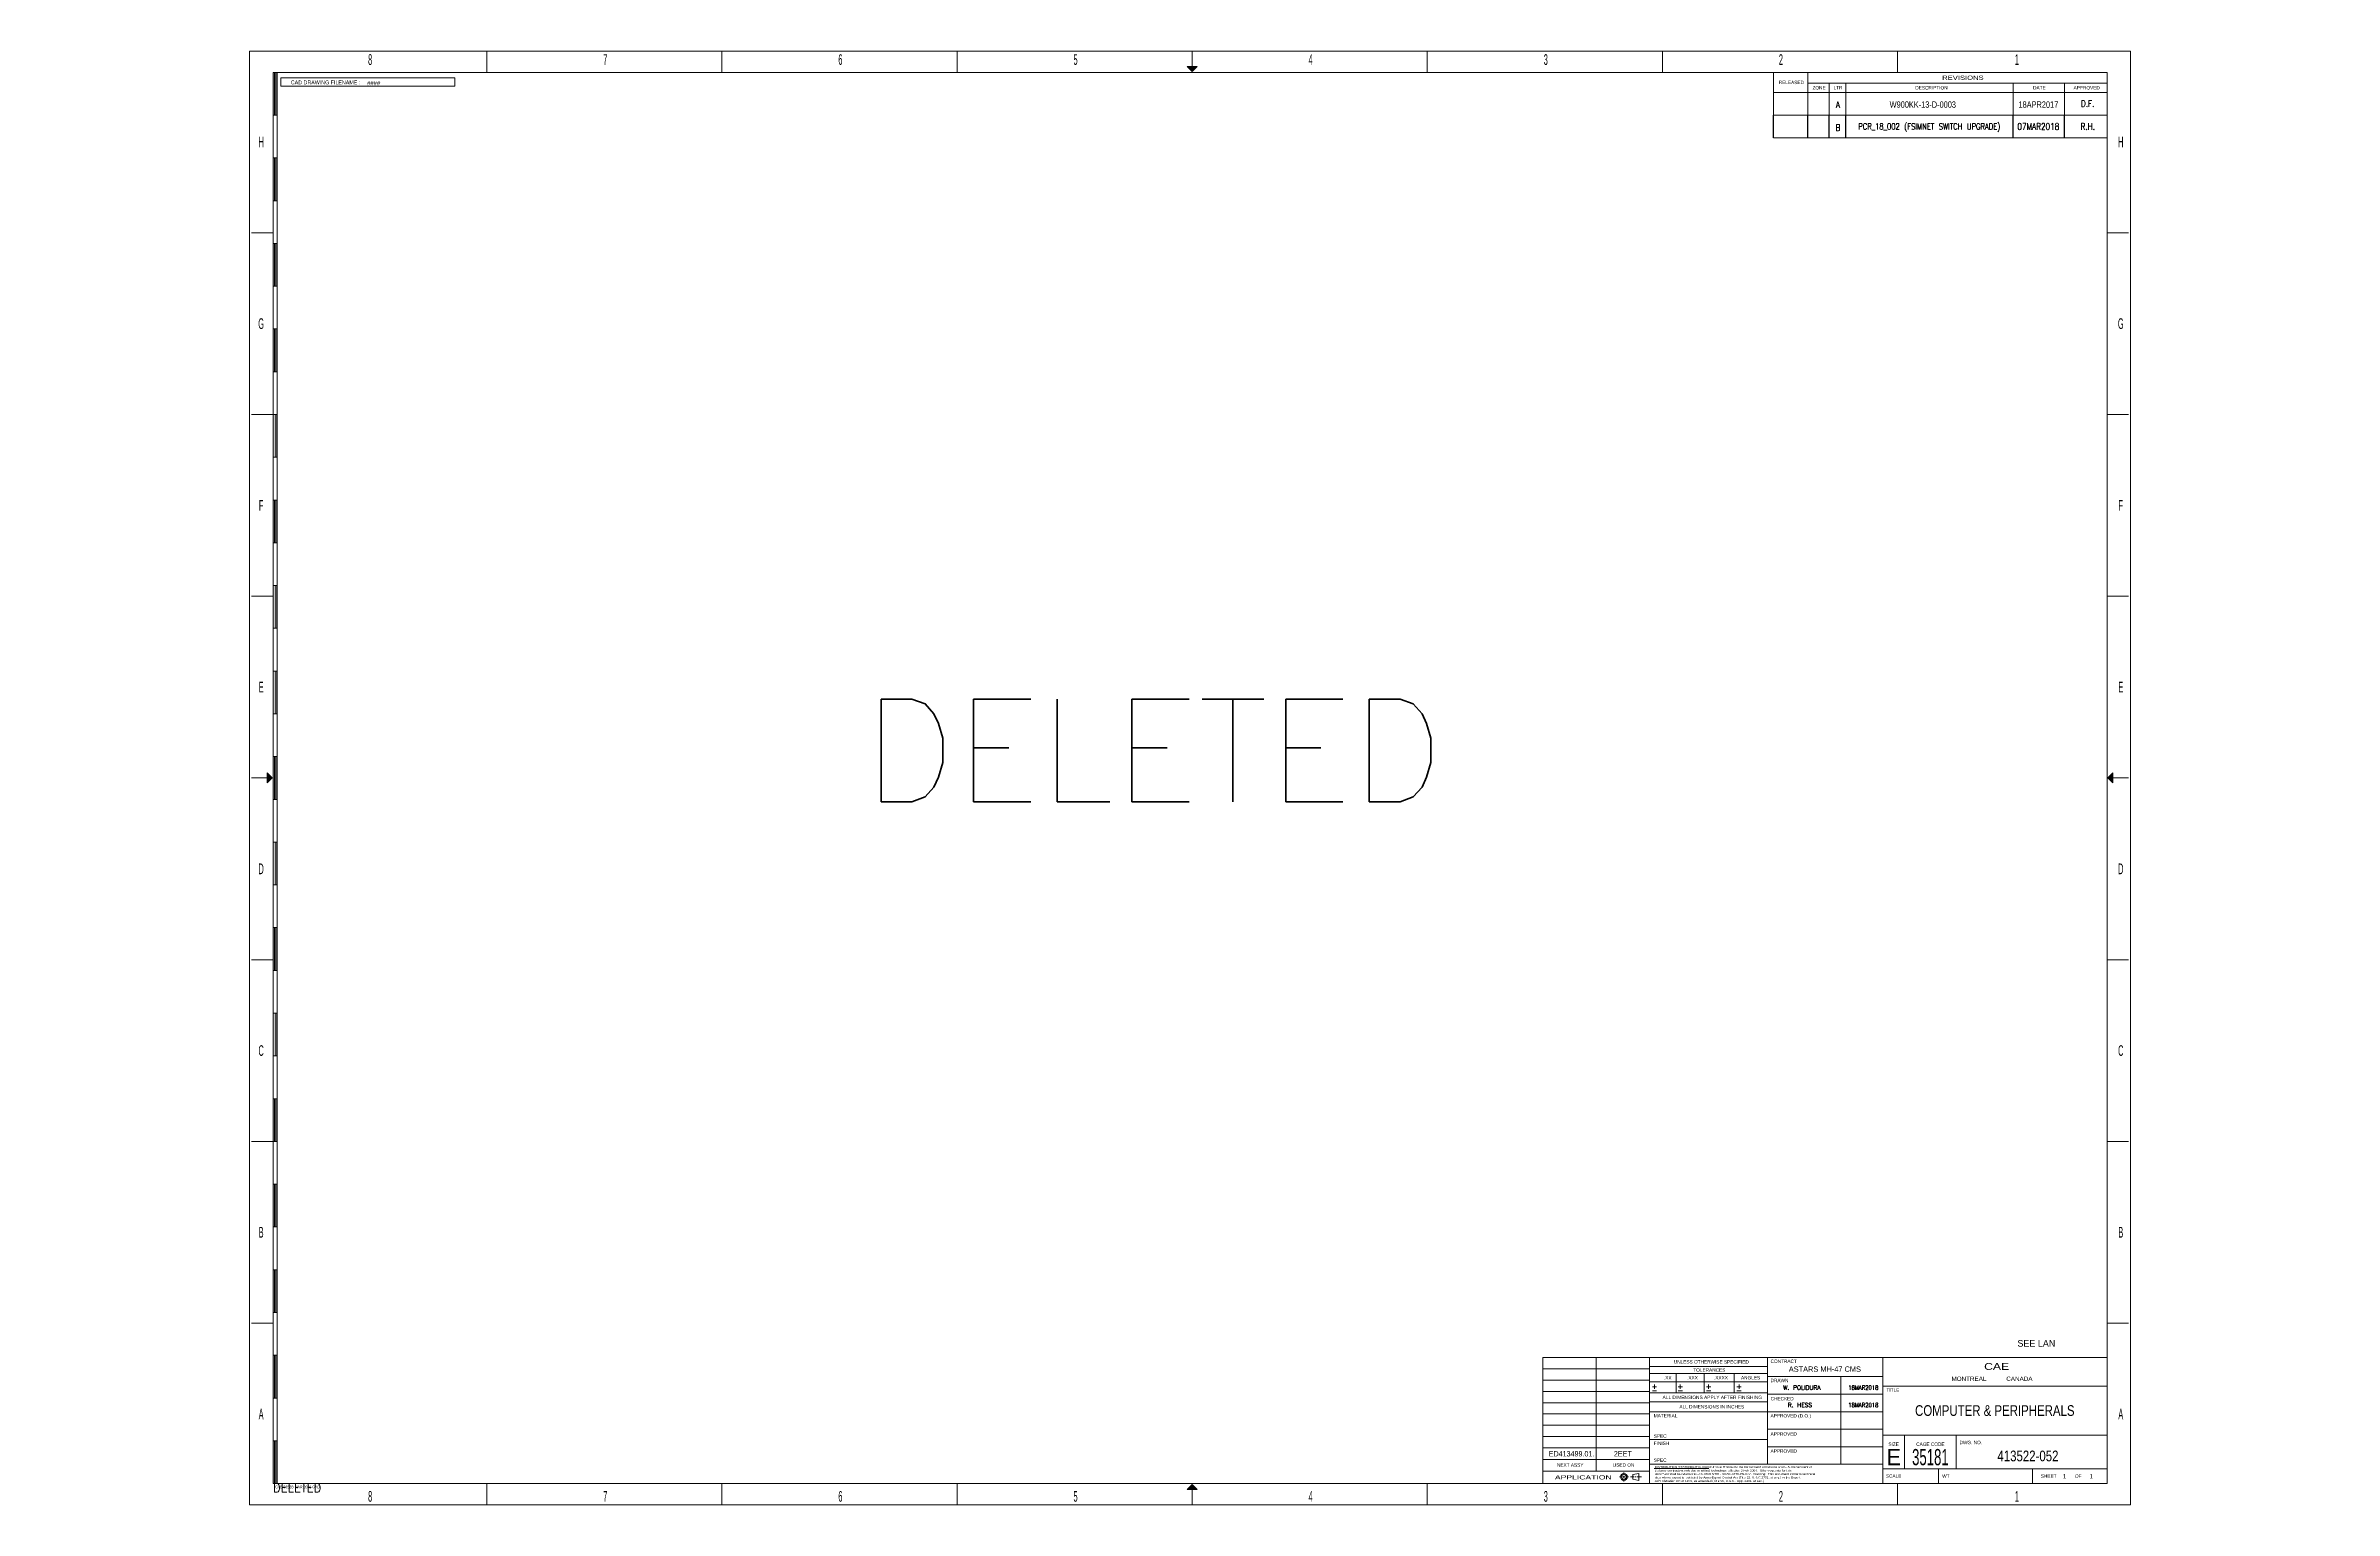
# Paper-space layout 'Layout1' of a CAD drawing. Header units: inches. Extents: x 0 to 16.7, y 0 to 10.7.
# The model-space entities are those that its viewports show. They can reach past a viewport. Long polylines and large blocks are cut down to what shows.
import ezdxf
from ezdxf.enums import TextEntityAlignment as Align

# ---------------------------------------------------------------- set-up
doc = ezdxf.new("R2010")
doc.units = ezdxf.units.IN
doc.header["$MEASUREMENT"] = 0
for name, color, linetype in [('1', 7, 'Continuous'), ('35', 7, 'Continuous'), ('Title', 6, 'Continuous'), ('Viewport', 2, 'Continuous')]:
    doc.layers.add(name, color=color, linetype=linetype)
doc.layers.get('Viewport').off()
doc.styles.add('dgn000', font='dgn000.shx')
doc.styles.add('dgn001', font='dgn001.shx')
doc.styles.add('dgn003', font='dgn003.shx')
doc.styles.add('dgn028', font='dgn028.shx')
doc.styles.add('dgn050', font='dgn050.shx')
doc.styles.add('dgn175', font='dgn175.shx')
doc.styles.get("Standard").update_dxf_attribs({"font": 'txt.shx'})

msp = doc.modelspace()

# ---------------------------------------------------------------- hatches: boundary and pattern name
at = {"layer": 'Title', "lineweight": 5}
for points in [[(0, 33), (0.1, 33), (0.1, 32), (0, 32)], [(21.5, 33.02), (21.616, 33.136), (21.384, 33.136)], [(0, 31), (0.1, 31), (0.1, 30), (0, 30)], [(0, 29), (0.1, 29), (0.1, 28), (0, 28)], [(0, 7), (0.1, 7), (0.1, 6), (0, 6)], [(0, 5), (0.1, 5), (0.1, 4), (0, 4)], [(0, 3), (0.1, 3), (0.1, 2), (0, 2)], [(0, 1), (0.1, 1), (0.1, 0), (0, 0)], [(21.5, -0.02), (21.384, -0.136), (21.616, -0.136)]]:
    msp.add_hatch(color=256, dxfattribs=at).paths.add_polyline_path(points)
for points in [[(0, 27), (0.1, 27), (0.1, 26), (0, 26)], [(0, 25), (0.1, 25), (0.1, 24), (0, 24)], [(0, 23), (0.1, 23), (0.1, 22), (0, 22)], [(0, 21), (0.1, 21), (0.1, 20), (0, 20)], [(0, 19), (0.1, 19), (0.1, 18), (0, 18)], [(-0.02, 16.5), (-0.136, 16.616), (-0.136, 16.384)], [(0, 17), (0.1, 17), (0.1, 16), (0, 16)], [(42.92, 16.5), (43.036, 16.384), (43.036, 16.616)], [(0, 15), (0.1, 15), (0.1, 14), (0, 14)], [(0, 13), (0.1, 13), (0.1, 12), (0, 12)], [(0, 11), (0.1, 11), (0.1, 10), (0, 10)], [(0, 9), (0.1, 9), (0.1, 8), (0, 8)]]:
    msp.add_hatch(color=256, dxfattribs=at).paths.add_polyline_path(points, flags=0)

# ---------------------------------------------------------------- linework, layer by layer
at = {"lineweight": 0}
for p, q in [((35.096, 32), (42.9, 32)), ((35.096, 31.469), (42.9, 31.469))]:
    msp.add_line(p, q, dxfattribs=at)
at = {"layer": '35'}
for p, q in [((35.096, 31.469), (35.096, 32)), ((35.9, 31.469), (35.9, 32)), ((36.398, 31.469), (36.398, 32)), ((36.787, 31.469), (36.787, 32)), ((40.702, 31.469), (40.702, 32)), ((41.903, 31.469), (41.903, 32))]:
    msp.add_line(p, q, dxfattribs=at)
at = {"layer": 'Title', "lineweight": 5}
for p, q in [((5, 33), (5, 33.5)), ((10.5, 33), (10.5, 33.5)), ((16, 33), (16, 33.5)), ((21.5, 33.136), (21.5, 33.5)), ((27, 33), (27, 33.5)), ((32.5, 33), (32.5, 33.5)), ((38, 33), (38, 33.5)), ((0.033, 33), (0.033, 32)), ((0.067, 33), (0.067, 32)), ((0.1, 0), (0.1, 33)), ((35.096, 33), (35.096, 32)), ((35.9, 32), (35.9, 33)), ((42.9, 32.749), (35.9, 32.749)), ((36.398, 32), (36.398, 32.749)), ((36.787, 32), (36.787, 32.749)), ((40.702, 32), (40.702, 32.749)), ((41.903, 32), (41.903, 32.749)), ((35.096, 32.531), (42.9, 32.531)), ((0.033, 31), (0.033, 30)), ((0.067, 31), (0.067, 30)), ((0, 29.25), (-0.5, 29.25)), ((0.033, 29), (0.033, 28)), ((0.067, 29), (0.067, 28)), ((42.9, 29.25), (43.4, 29.25)), ((43.02, 29.25), (43.4, 29.25)), ((0.033, 27), (0.033, 26)), ((0.067, 27), (0.067, 26)), ((0, 25), (-0.5, 25)), ((0.067, 25), (0.067, 24)), ((0.1, 25), (0.1, 24)), ((42.9, 25), (43.4, 25)), ((0.033, 23), (0.033, 22)), ((0.067, 23), (0.067, 22)), ((0.067, 21), (0.067, 20)), ((0.1, 21), (0.1, 20)), ((0, 20.75), (-0.5, 20.75)), ((42.9, 20.75), (43.4, 20.75)), ((0.067, 19), (0.067, 18)), ((0.1, 19), (0.1, 18)), ((0.033, 17), (0.033, 16)), ((0.067, 17), (0.067, 16)), ((-0.136, 16.5), (-0.5, 16.5)), ((43.036, 16.5), (43.4, 16.5)), ((0.067, 15), (0.067, 14)), ((0.1, 15), (0.1, 14)), ((0.033, 13), (0.033, 12)), ((0.067, 13), (0.067, 12)), ((0, 12.25), (-0.5, 12.25)), ((42.9, 12.25), (43.4, 12.25)), ((0.067, 11), (0.067, 10)), ((0.1, 11), (0.1, 10)), ((0.033, 9), (0.033, 8)), ((0.067, 9), (0.067, 8)), ((0, 8), (-0.5, 8)), ((42.9, 8), (43.4, 8)), ((0.033, 7), (0.033, 6)), ((0.067, 7), (0.067, 6)), ((0.033, 5), (0.033, 4)), ((0.067, 5), (0.067, 4)), ((0, 3.75), (-0.5, 3.75)), ((42.9, 3.75), (43.4, 3.75)), ((0.033, 3), (0.033, 2)), ((0.067, 3), (0.067, 2)), ((32.2, 2.685), (29.7, 2.685)), ((30.95, 2.95), (30.95, 0.291)), ((32.2, 0), (32.2, 2.95)), ((32.2, 2.74), (34.955, 2.74)), ((34.955, 0.45), (34.955, 2.95)), ((37.656, 0), (37.656, 2.95)), ((32.2, 2.42), (29.7, 2.42)), ((32.2, 2.155), (29.7, 2.155)), ((32.2, 2.57), (34.955, 2.57)), ((32.2, 2.38), (34.955, 2.38)), ((32.265, 2.264), (32.365, 2.264)), ((32.365, 2.164), (32.265, 2.164)), ((32.315, 2.314), (32.315, 2.214)), ((32.821, 2.57), (32.821, 2.12)), ((32.866, 2.264), (32.966, 2.264)), ((32.966, 2.164), (32.866, 2.164)), ((32.916, 2.314), (32.916, 2.214)), ((33.476, 2.57), (33.476, 2.12)), ((33.531, 2.264), (33.632, 2.264)), ((33.632, 2.164), (33.531, 2.164)), ((33.581, 2.314), (33.581, 2.214)), ((34.178, 2.57), (34.178, 2.12)), ((34.243, 2.264), (34.343, 2.264)), ((34.343, 2.164), (34.243, 2.164)), ((34.293, 2.314), (34.293, 2.214)), ((34.955, 2.5), (37.656, 2.5)), ((36.671, 2.5), (36.671, 0.45)), ((37.656, 2.28), (42.9, 2.28)), ((32.2, 1.891), (29.7, 1.891)), ((32.2, 1.626), (29.7, 1.626)), ((32.2, 2.12), (34.955, 2.12)), ((32.2, 1.91), (34.955, 1.91)), ((32.2, 1.68), (37.656, 1.68)), ((34.955, 2.09), (37.656, 2.09)), ((32.2, 1.361), (29.7, 1.361)), ((32.2, 1.096), (29.7, 1.096)), ((34.955, 1.27), (37.656, 1.27)), ((37.656, 1.13), (42.9, 1.13)), ((38.161, 0.34), (38.161, 1.13)), ((39.374, 1.13), (39.374, 0.34)), ((0.033, 1), (0.033, 0)), ((0.067, 1), (0.067, 0)), ((32.2, 0.831), (29.7, 0.831)), ((29.7, 0.561), (32.2, 0.561)), ((32.2, 1.03), (34.955, 1.03)), ((34.955, 0.86), (37.656, 0.86)), ((5, 0), (5, -0.5)), ((10.5, 0), (10.5, -0.5)), ((16, 0), (16, -0.5)), ((27, 0), (27, -0.5)), ((29.7, 0.291), (32.2, 0.291)), ((31.493, 0.154), (31.555, 0.154)), ((31.577, 0.154), (31.62, 0.154)), ((31.599, 0.198), (31.599, 0.26)), ((31.599, 0.132), (31.599, 0.176)), ((31.599, 0.048), (31.599, 0.111)), ((31.642, 0.154), (31.704, 0.154)), ((31.754, 0.154), (31.839, 0.154)), ((31.805, 0.208), (31.952, 0.234)), ((31.805, 0.1), (31.805, 0.208)), ((31.805, 0.1), (31.952, 0.074)), ((31.863, 0.154), (31.887, 0.154)), ((31.91, 0.154), (32.007, 0.154)), ((31.952, 0.074), (31.952, 0.234)), ((32.2, 0.45), (37.656, 0.45)), ((32.306, 0.353), (33.584, 0.353)), ((32.5, 0), (32.5, -0.5)), ((37.656, 0.34), (42.9, 0.34)), ((38, 0), (38, -0.5)), ((38.957, 0), (38.957, 0.34)), ((41.156, 0.34), (41.156, 0)), ((21.5, -0.136), (21.5, -0.5))]:
    msp.add_line(p, q, dxfattribs=at)
at = {"layer": 'Title', "lineweight": 5, "flags": 128}
for points in [[(-0.55, -0.5), (43.45, -0.5), (43.45, 33.5), (-0.55, 33.5), (-0.55, -0.5)], [(0, 0), (42.9, 0), (42.9, 33), (0, 33), (0, 0)], [(0, 33), (0.1, 33), (0.1, 32), (0, 32), (0, 33)], [(0.183, 32.675), (4.25, 32.675), (4.25, 32.875), (0.183, 32.875), (0.183, 32.675)], [(21.5, 33.02), (21.616, 33.136), (21.384, 33.136), (21.5, 33.02)], [(0, 31), (0.1, 31), (0.1, 30), (0, 30), (0, 31)], [(0, 29), (0.1, 29), (0.1, 28), (0, 28), (0, 29)], [(0, 27), (0.1, 27), (0.1, 26), (0, 26), (0, 27)], [(0, 25), (0.1, 25), (0.1, 24), (0, 24), (0, 25)], [(0, 23), (0.1, 23), (0.1, 22), (0, 22), (0, 23)], [(0, 21), (0.1, 21), (0.1, 20), (0, 20), (0, 21)], [(0, 19), (0.1, 19), (0.1, 18), (0, 18), (0, 19)], [(-0.02, 16.5), (-0.136, 16.616), (-0.136, 16.384), (-0.02, 16.5)], [(0, 17), (0.1, 17), (0.1, 16), (0, 16), (0, 17)], [(42.92, 16.5), (43.036, 16.384), (43.036, 16.616), (42.92, 16.5)], [(0, 15), (0.1, 15), (0.1, 14), (0, 14), (0, 15)], [(0, 13), (0.1, 13), (0.1, 12), (0, 12), (0, 13)], [(0, 11), (0.1, 11), (0.1, 10), (0, 10), (0, 11)], [(0, 9), (0.1, 9), (0.1, 8), (0, 8), (0, 9)], [(0, 7), (0.1, 7), (0.1, 6), (0, 6), (0, 7)], [(0, 5), (0.1, 5), (0.1, 4), (0, 4), (0, 5)], [(0, 3), (0.1, 3), (0.1, 2), (0, 2), (0, 3)], [(29.7, 0), (29.7, 2.95), (42.9, 2.95)], [(0, 1), (0.1, 1), (0.1, 0), (0, 0), (0, 1)], [(21.5, -0.02), (21.384, -0.136), (21.616, -0.136), (21.5, -0.02)]]:
    msp.add_lwpolyline(points, dxfattribs=at)
at = {"layer": 'Title', "lineweight": 5}
for radius in [0.0802, 0.0541]:
    msp.add_circle((31.599, 0.154), radius, dxfattribs=at)

# ---------------------------------------------------------------- texts
at = {"lineweight": 0, "width": 0.833333}
for s, p in [('D.F.', (42.448, 32.271)), ('07MAR2018', (41.294, 31.735)), ('R.H.', (42.448, 31.735))]:
    msp.add_text(s, height=0.15, dxfattribs=at).set_placement(p, align=Align.MIDDLE_CENTER)
at = {"lineweight": 0, "width": 0.790062}
msp.add_text('PCR_18_002 (FSIMNET SWITCH UPGRADE)', height=0.14724, rotation=360, dxfattribs=at).set_placement((38.742, 31.735), align=Align.MIDDLE_CENTER)
at = {"linetype": 'Continuous', "lineweight": 5, "style": 'dgn050'}
msp.add_text('SEE LAN', height=0.157, dxfattribs=at).set_placement((41.247, 3.2), align=Align.CENTER)
for s, height, p in [('ASTARS MH-47 CMS', 0.125, (36.3, 2.675)), ('1 ', 0.1, (41.925, 0.17)), ('1 ', 0.1, (42.55, 0.17))]:
    msp.add_text(s, height=height, dxfattribs=at).set_placement(p, align=Align.MIDDLE_CENTER)
at = {"lineweight": 5}
for s, p in [('W. POLIDURA  ', (35.85, 2.245)), ('R. HESS   ', (35.85, 1.835))]:
    msp.add_text(s, height=0.1, dxfattribs=at).set_placement(p, align=Align.MIDDLE_CENTER)
at = {"linetype": 'Continuous', "lineweight": 5, "width": 0.849999}
for p in [(37.2, 2.245), (37.2, 1.835)]:
    msp.add_text('18MAR2018', height=0.1, dxfattribs=at).set_placement(p, align=Align.MIDDLE_CENTER)
at = {"linetype": 'Continuous', "lineweight": 5, "style": 'dgn050', "width": 0.8}
for s, p in [(' COMPUTER & PERIPHERALS ', (40.275, 1.707)), ('   413522-052    ', (41.087, 0.645))]:
    msp.add_text(s, height=0.25, dxfattribs=at).set_placement(p, align=Align.MIDDLE_CENTER)
at = {"lineweight": 5, "style": 'dgn050', "width": 0.799998}
for s, p in [('ED413499.01.', (30.375, 0.696)), ('2EET', (31.575, 0.696))]:
    msp.add_text(s, height=0.125, dxfattribs=at).set_placement(p, align=Align.MIDDLE_CENTER)
at = {"lineweight": 0, "char_height": 0.15, "attachment_point": 5, "line_spacing_factor": 0.6}
for s, insert in [('\\Fsimplex;\\H1x;\\W0.833333;A', (36.605, 32.246)), ('\\Fsimplex;\\H1x;\\W0.833333;B', (36.605, 31.71))]:
    msp.add_mtext(s, dxfattribs=dict(at, insert=insert))
at = {"lineweight": 0, "insert": (38.591, 32.246), "char_height": 0.15, "attachment_point": 5, "rotation": 360, "line_spacing_factor": 0.6, "style": 'dgn028'}
msp.add_mtext('\\H1x;\\W0.790062;W900KK-13-D-0003', dxfattribs=at)
at = {"lineweight": 0, "insert": (41.294, 32.246), "char_height": 0.15, "attachment_point": 5, "line_spacing_factor": 0.6, "style": 'dgn028'}
msp.add_mtext('\\H1x;\\W0.833333;18APR2017', dxfattribs=at)
at = {"layer": '1', "lineweight": 5, "insert": (2.2, 32.7), "char_height": 0.1, "attachment_point": 7, "style": 'dgn003'}
msp.add_mtext('####', dxfattribs=at)
at = {"layer": '35', "attachment_point": 1}
for insert, char_height in [((13.815, 18.345), 2.4), ((13.815, 18.345), 2.4), ((0, 0), 0.2)]:
    msp.add_mtext('DELETED', dxfattribs=dict(at, insert=insert, char_height=char_height))
at = {"layer": 'Title', "lineweight": 5}
for s, height, style, width, p in [('8', 0.25, 'dgn000', 0.500016, (2.272, 33.3)), ('7', 0.25, 'dgn000', 0.500016, (7.772, 33.3)), ('6', 0.25, 'dgn000', 0.500016, (13.272, 33.3)), ('5', 0.25, 'dgn000', 0.500016, (18.772, 33.3)), ('4', 0.25, 'dgn000', 0.500016, (24.272, 33.3)), ('3', 0.25, 'dgn000', 0.500016, (29.772, 33.3)), ('2', 0.25, 'dgn000', 0.500016, (35.272, 33.3)), ('1', 0.25, 'dgn000', 0.500016, (40.793, 33.3)), ('RELEASED', 0.08, 'dgn000', 1.000008, (35.516, 32.765)), ('ZONE', 0.08, 'dgn000', 0.999992, (36.165, 32.64)), ('REVISIONS', 0.1, 'dgn000', 1.331087, (39.529, 32.875)), ('DATE', 0.08, 'dgn000', 0.999992, (41.318, 32.64)), ('H', 0.25, 'dgn000', 0.500016, (-0.278, 31.375)), ('H', 0.25, 'dgn000', 0.500016, (43.222, 31.375)), ('G', 0.25, 'dgn000', 0.500016, (-0.278, 27.125)), ('G', 0.25, 'dgn000', 0.500016, (43.222, 27.125)), ('F', 0.25, 'dgn000', 0.500016, (-0.278, 22.875)), ('F', 0.25, 'dgn000', 0.500016, (43.222, 22.875)), ('E', 0.25, 'dgn000', 0.500016, (-0.278, 18.625)), ('E', 0.25, 'dgn000', 0.500016, (43.222, 18.625)), ('E', 0.25, 'dgn000', 0.500016, (43.222, 18.625)), ('D', 0.25, 'dgn000', 0.500016, (-0.278, 14.375)), ('D', 0.25, 'dgn000', 0.500016, (43.222, 14.375)), ('C', 0.25, 'dgn000', 0.500016, (-0.278, 10.125)), ('C', 0.25, 'dgn000', 0.500016, (43.222, 10.125)), ('B', 0.25, 'dgn000', 0.500016, (-0.278, 5.875)), ('B', 0.25, 'dgn000', 0.500016, (43.222, 5.875)), ('CAE', 0.16, 'dgn000', 1.330983, (40.318, 2.737)), ('MONTREAL', 0.1, 'dgn000', 1.099996, (39.67, 2.45)), ('CANADA', 0.1, 'dgn000', 1.09999, (40.85, 2.45)), ('A', 0.25, 'dgn000', 0.500016, (-0.278, 1.625)), ('ALL DIMENSIONS APPLY AFTER FINISHING', 0.08, 'dgn000', 0.874997, (33.667, 2.015)), ('A', 0.25, 'dgn000', 0.500016, (43.222, 1.625)), ('35181', 0.38, 'dgn001', 0.605262, (38.768, 0.618)), ('APPLICATION', 0.1, 'dgn000', 1.5, (30.649, 0.145)), ('8', 0.25, 'dgn000', 0.500016, (2.272, -0.3)), ('7', 0.25, 'dgn000', 0.500016, (7.772, -0.3)), ('6', 0.25, 'dgn000', 0.500016, (13.272, -0.3)), ('5', 0.25, 'dgn000', 0.500016, (18.772, -0.3)), ('4', 0.25, 'dgn000', 0.500016, (24.272, -0.3)), ('3', 0.25, 'dgn000', 0.500016, (29.772, -0.3)), ('2', 0.25, 'dgn000', 0.500016, (35.272, -0.3)), ('1', 0.25, 'dgn000', 0.500016, (40.793, -0.3))]:
    msp.add_text(s, height=height, dxfattribs=dict(at, style=style, width=width)).set_placement(p, align=Align.MIDDLE_CENTER)
for s, height, style, p in [('CAD DRAWING FILENAME :', 0.09, 'dgn000', (1.229, 32.766)), ('LTR', 0.08, 'dgn000', (36.608, 32.64)), ('DESCRIPTION', 0.08, 'dgn000', (38.793, 32.64)), ('APPROVED', 0.08, 'dgn000', (42.424, 32.64)), ('UNLESS OTHERWISE SPECIFIED', 0.08, 'dgn000', (33.644, 2.845)), ('TOLERANCES', 0.08, 'dgn000', (33.597, 2.655)), ('.XX', 0.08, 'dgn000', (32.625, 2.475)), ('.XXX', 0.08, 'dgn000', (33.203, 2.475)), ('.XXXX', 0.08, 'dgn000', (33.869, 2.475)), ('ANGLES', 0.08, 'dgn000', (34.562, 2.475)), ('D71-E001', 0.0001, 'dgn175', (35.031, 2.45)), ('ALL DIMENSIONS IN INCHES', 0.08, 'dgn000', (33.655, 1.795)), ('E', 0.38, 'dgn001', (37.909, 0.618)), ('NEXT ASSY', 0.08, 'dgn000', (30.343, 0.434)), ('USED ON', 0.08, 'dgn000', (31.593, 0.434))]:
    msp.add_text(s, height=height, dxfattribs=dict(at, style=style)).set_placement(p, align=Align.MIDDLE_CENTER)
at = {"layer": 'Title', "lineweight": 5, "style": 'dgn000'}
for s, height, width, p in [('CONTRACT', 0.08, 1.000008, (35.03, 2.9)), ('MATERIAL', 0.08, 1.000008, (32.297, 1.625)), ('CHECKED', 0.08, 1.000008, (35.03, 2.025)), ('SPEC', 0.08, 1.000008, (32.297, 1.15)), ('SPEC', 0.08, 1.000008, (32.297, 0.587)), ('FINISH', 0.08, 1.000008, (32.297, 0.981)), ('Administration Act of 1979, as amended (Title 50, U.S.C., App. 2401, et seq.)', 0.0476, 1.176471, (32.32, 0.084)), ('document shall be referred to U.S. PEO STRI - SFAE-STRI-PS-E-V.  Warning:  This document contains technical', 0.0476, 1.176471, (32.32, 0.247)), ('data whose export is restricted by Arms-Export Control Act (Title 22, U.S.C 2751, et seq.) or the Export', 0.0476, 1.176471, (32.32, 0.165)), ('DISTRIBUTION STATEMENT D. Distribution authorized to the Department of Defense and U.S. Department of', 0.0476, 1.176471, (32.32, 0.41)), ('Defense contractors only due to critical technology, effective 2 Feb 2004.  Other requests for this', 0.0476, 1.176471, (32.32, 0.328))]:
    msp.add_text(s, height=height, dxfattribs=dict(at, width=width)).set_placement(p, align=Align.TOP_LEFT)
for s, height, p in [('DRAWN', 0.08, (35.03, 2.45)), ('TITLE', 0.08, (37.741, 2.225)), ('APPROVED (D.O.)', 0.08, (35.03, 1.625)), ('APPROVED', 0.08, (35.03, 1.2)), ('APPROVED', 0.08, (35.03, 0.8)), ('DWG. NO.', 0.08, (39.45, 1)), ('CAE 5652B MAR 2001 CAD', 0.06, (0.049, -0.05))]:
    msp.add_text(s, height=height, dxfattribs=at).set_placement(p, align=Align.TOP_LEFT)
at = {"layer": 'Title', "lineweight": 5, "style": 'dgn000', "width": 1.000008}
msp.add_text('SIZE', height=0.08, dxfattribs=at).set_placement((37.909, 0.96), align=Align.TOP_CENTER)
at = {"layer": 'Title', "lineweight": 5, "style": 'dgn000'}
msp.add_text('CAGE CODE', height=0.08, dxfattribs=at).set_placement((38.768, 0.96), align=Align.TOP_CENTER)
for s, width, p in [('SCALE', 1.000008, (37.727, 0.175)), ('WT', 1.000015, (39.044, 0.175)), ('SHEET', 1.000008, (41.35, 0.175)), ('OF', 1.000015, (42.149, 0.175))]:
    msp.add_text(s, height=0.08, dxfattribs=dict(at, width=width)).set_placement(p, align=Align.MIDDLE_LEFT)

psp = doc.layouts.get("Layout1")

# ---------------------------------------------------------------- viewports
at = {"layer": 'Viewport'}
psp.add_viewport(center=(8.365, 5.346), size=(16.675, 10.66817), view_center_point=(21.45, 16.5), view_height=34.2464, dxfattribs=at)

doc.saveas('drawing.dxf')
